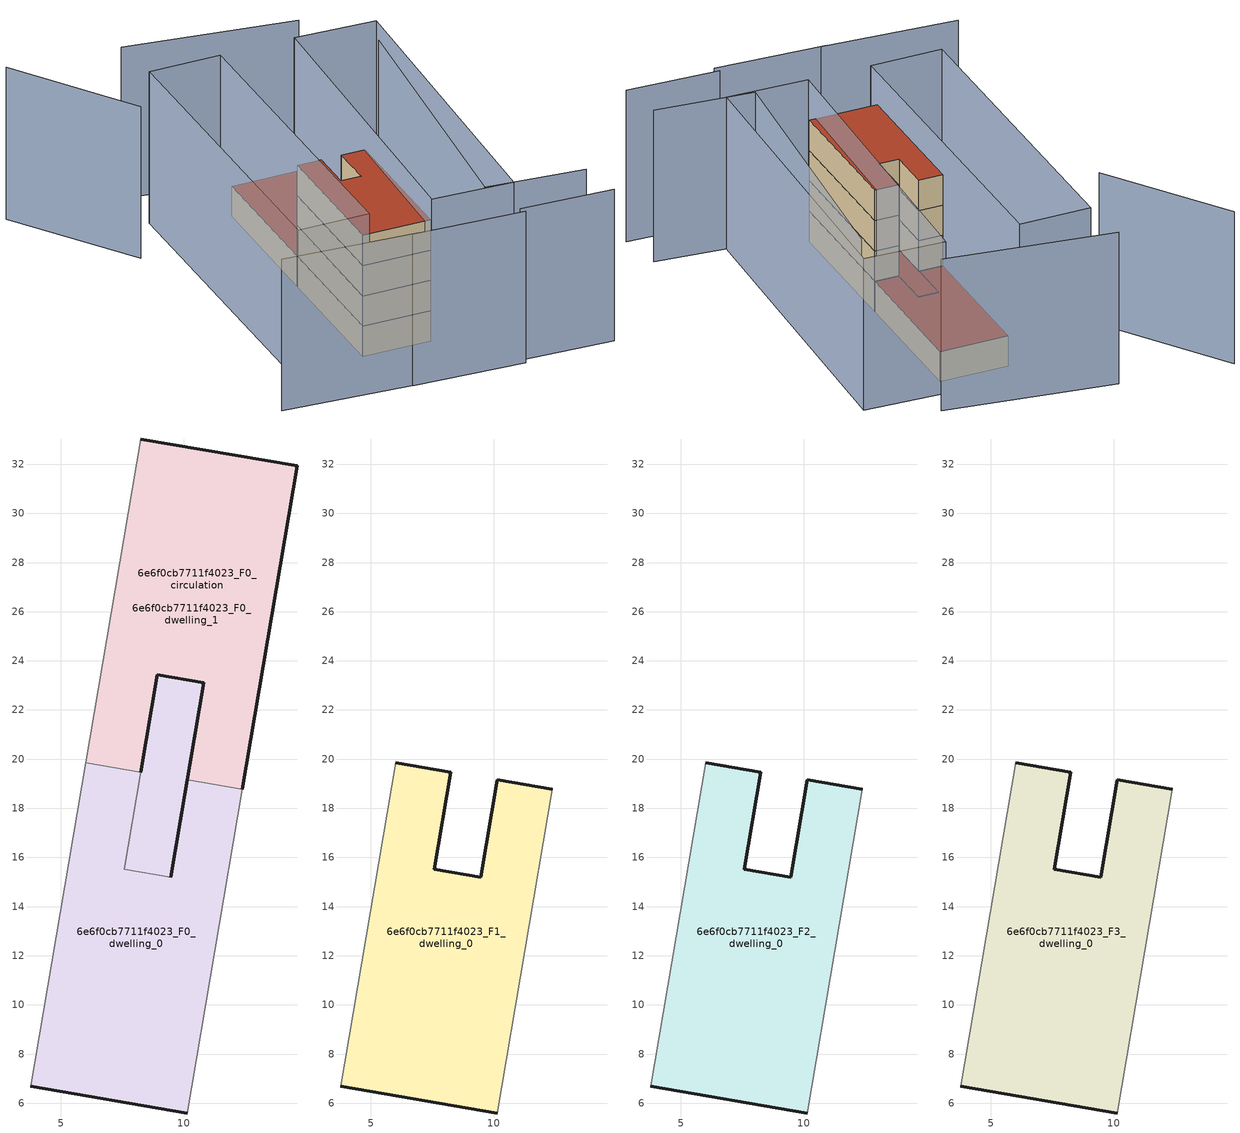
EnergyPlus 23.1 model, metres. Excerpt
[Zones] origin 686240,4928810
6e6f0cb7711f4023_F0_dwelling_0
 floor ground (EU_floor_Construction): 12.38,18.77 10.14,5.6 3.78,6.68 6.02,19.85 8.25,19.48 8.19,19.15 7.58,15.52 9.48,15.2 10.15,19.15 z0; 10.83,23.1 9.48,15.2 7.58,15.52 8.19,19.15 8.25,19.48 8.92,23.43 z0
 wall outside (EU_wall_Construction): 10.15,19.15 9.48,15.2 / 3.78,6.68 10.14,5.6 z0:3
 wall adiabatic (EU_wall_Construction): 10.14,5.6 12.38,18.77 / 6.02,19.85 3.78,6.68 z0:3
 wall to 6e6f0cb7711f4023_F0_dwelling_1 (EU_wall_Construction): 12.38,18.77 10.15,19.15 / 8.25,19.48 6.02,19.85 z0:3
 wall to 6e6f0cb7711f4023_F0_circulation (EU_wall_Construction): 9.48,15.2 7.58,15.52 8.25,19.48 z0:3
 roof outside (EU_floor_Construction): 9.48,15.2 10.83,23.1 8.92,23.43 8.25,19.48 8.12,18.7 7.58,15.52 z3
6e6f0cb7711f4023_F0_dwelling_1
 floor ground (EU_floor_Construction): 14.62,31.95 12.38,18.77 10.15,19.15 10.27,19.85 10.83,23.1 8.92,23.43 8.3,19.79 8.25,19.48 6.02,19.85 8.26,33.03 z0; 10.83,23.1 10.27,19.85 9.48,15.2 7.58,15.52 8.25,19.48 8.3,19.79 8.92,23.43 z0
 wall outside (EU_wall_Construction): 12.38,18.77 14.62,31.95 8.26,33.03 / 8.25,19.48 8.92,23.43 10.83,23.1 10.15,19.15 z0:3
 wall adiabatic (EU_wall_Construction): 8.26,33.03 6.02,19.85 z0:3
 roof outside (EU_roof_Construction): 9.48,15.2 10.27,19.85 10.83,23.1 8.92,23.43 8.3,19.79 8.25,19.48 7.58,15.52 z3; 12.38,18.77 14.62,31.95 8.26,33.03 6.02,19.85 8.25,19.48 8.3,19.79 8.92,23.43 10.83,23.1 10.27,19.85 10.15,19.15 z3
6e6f0cb7711f4023_F0_circulation
 floor ground (EU_floor_Construction): 12.38,18.77 10.14,5.6 3.78,6.68 6.02,19.85 8.25,19.48 7.58,15.52 9.48,15.2 10.15,19.15 z0; 10.83,23.1 9.48,15.2 7.58,15.52 8.19,19.15 8.25,19.48 8.29,19.73 8.35,20.05 8.92,23.43 z0; 14.62,31.95 12.38,18.77 10.15,19.15 10.27,19.85 10.83,23.1 8.92,23.43 8.3,19.79 8.25,19.48 6.02,19.85 8.26,33.03 z0
 wall outside (EU_wall_Construction): 9.48,15.2 10.83,23.1 8.92,23.43 8.25,19.48 z0:3
 roof outside (EU_roof_Construction): 12.38,18.77 10.14,5.6 3.78,6.68 6.02,19.85 8.25,19.48 7.58,15.52 9.48,15.2 10.15,19.15 z3; 10.83,23.1 9.48,15.2 7.58,15.52 8.19,19.15 8.25,19.48 8.29,19.73 8.35,20.05 8.92,23.43 z3; 14.62,31.95 12.38,18.77 10.15,19.15 10.27,19.85 10.83,23.1 8.92,23.43 8.3,19.79 8.25,19.48 6.02,19.85 8.26,33.03 z3
6e6f0cb7711f4023_F1_dwelling_0
 floor to 6e6f0cb7711f4023_F0_dwelling_0 (EU_floor_Construction): 12.38,18.77 10.14,5.6 3.78,6.68 6.02,19.85 8.25,19.48 8.19,19.15 7.58,15.52 9.48,15.2 10.15,19.15 z3
 wall outside (EU_wall_Construction): 12.38,18.77 10.15,19.15 9.48,15.2 7.58,15.52 8.25,19.48 6.02,19.85 / 3.78,6.68 10.14,5.6 z3:6
 wall adiabatic (EU_wall_Construction): 10.14,5.6 12.38,18.77 / 6.02,19.85 3.78,6.68 z3:6
6e6f0cb7711f4023_F2_dwelling_0
 floor to 6e6f0cb7711f4023_F1_dwelling_0 (EU_floor_Construction): 12.38,18.77 10.14,5.6 3.78,6.68 6.02,19.85 8.25,19.48 7.58,15.52 9.48,15.2 10.15,19.15 z6
 wall outside (EU_wall_Construction): 12.38,18.77 10.15,19.15 9.48,15.2 7.58,15.52 8.25,19.48 6.02,19.85 / 3.78,6.68 10.14,5.6 z6:9
 wall adiabatic (EU_wall_Construction): 10.14,5.6 12.38,18.77 / 6.02,19.85 3.78,6.68 z6:9
6e6f0cb7711f4023_F3_dwelling_0
 floor to 6e6f0cb7711f4023_F2_dwelling_0 (EU_floor_Construction): 12.38,18.77 10.14,5.6 3.78,6.68 6.02,19.85 8.25,19.48 7.58,15.52 9.48,15.2 10.15,19.15 z9
 wall outside (EU_wall_Construction): 12.38,18.77 10.15,19.15 9.48,15.2 7.58,15.52 8.25,19.48 6.02,19.85 / 3.78,6.68 10.14,5.6 z9:12
 wall adiabatic (EU_wall_Construction): 10.14,5.6 12.38,18.77 / 6.02,19.85 3.78,6.68 z9:12
 roof outside (EU_roof_Construction): 10.14,5.6 12.38,18.77 10.15,19.15 9.48,15.2 7.58,15.52 8.25,19.48 6.02,19.85 3.78,6.68 z12
shading: 14.6,-1.49 23.12,-3.27 / 4.48,0.13 14.72,-2.1 / -7.23,2.94 5.07,0 / 23.14,0.93 14.19,3.29 / 14.19,3.29 21.09,29.38 / -7.94,43.65 -2.29,31.49 / 17.38,36.12 2.22,40.92 / 9.23,4.13 15.34,33.83 / 15.34,33.83 22.82,32.29 / 22.82,32.29 16.71,2.6 / 16.71,2.6 9.23,4.13 / -3.25,6.27 1.77,36.05 / 1.77,36.05 8.41,34.93 / 8.41,34.93 3.39,5.15 / 3.39,5.15 -3.25,6.27 z0:15
[Building]
EU S2 Campaign: North Axis=0; Terrain=City; Solar Distribution=FullExterior
[Site:Location]
Bologna: Latitude=44.5; Longitude=11.25; Time Zone=1; Elevation=37
[SizingPeriod:WeatherFileDays]
AnnualSizingPeriod: Begin Month=1; Begin Day of Month=1; End Month=12; End Day of Month=31; Day of Week for Start Day=Monday; Use Weather File Daylight Saving Period=No; Use Weather File Rain and Snow Indicators=No
[MATERIAL]
EU_InternalMass_Material: Roughness=MediumRough; Thickness=0.1; Conductivity=1; Density=1800; Specific Heat=900; Thermal Absorptance=0.9; Solar Absorptance=0.7; Visible Absorptance=0.7
[MATERIAL:NOMASS] Roughness=MediumRough; Thermal Absorptance=0.9; Solar Absorptance=0.7; Visible Absorptance=0.7
Name | Thermal Resistance
EU_wall_NoMass | 0.937881
EU_roof_NoMass | 0.548572
EU_floor_NoMass | 0.71348
[CONSTRUCTION]
EU_wall_Construction: EU_wall_NoMass
EU_roof_Construction: EU_roof_NoMass
EU_floor_Construction: EU_floor_NoMass
EU_InternalMass_Construction: EU_InternalMass_Material
[ZONE] Type=1; Multiplier=1; Ceiling Height=autocalculate; Floor Area=autocalculate; Part of Total Floor Area=Yes
Name | Volume
6e6f0cb7711f4023_F0_dwelling_0 | 281.645
6e6f0cb7711f4023_F1_dwelling_0; 6e6f0cb7711f4023_F2_dwelling_0; 6e6f0cb7711f4023_F3_dwelling_0 | 235.135
6e6f0cb7711f4023_F0_dwelling_1 | 281.646
6e6f0cb7711f4023_F0_circulation | 516.78
[INTERNALMASS] Construction=EU_InternalMass_Construction
Name | Zone or ZoneList | Surface Area
6e6f0cb7711f4023_F0_dwelling_0_EU_InternalMass | 6e6f0cb7711f4023_F0_dwelling_0 | 78.3787
6e6f0cb7711f4023_F0_dwelling_1_EU_InternalMass | 6e6f0cb7711f4023_F0_dwelling_1 | 78.3787
6e6f0cb7711f4023_F1_dwelling_0_EU_InternalMass | 6e6f0cb7711f4023_F1_dwelling_0 | 172.948
6e6f0cb7711f4023_F2_dwelling_0_EU_InternalMass | 6e6f0cb7711f4023_F2_dwelling_0 | 172.948
6e6f0cb7711f4023_F3_dwelling_0_EU_InternalMass | 6e6f0cb7711f4023_F3_dwelling_0 | 172.948
[OTHEREQUIPMENT] Fuel Type=Electricity; Design Level Calculation Method=Watts/Area; Power per Zone Floor Area=1; Fraction Latent=0; Fraction Radiant=0; Fraction Lost=0; Carbon Dioxide Generation Rate=0; EndUse Subcategory=EU_Step8_InternalGains
Name | Zone or ZoneList or Space or SpaceList | Schedule
EU_Step8_InternalGain_6e6f0cb7711f4023_F0_dwelling_0_f000 | 6e6f0cb7711f4023_F0_dwelling_0 | EU_Step8_GainSchedule_6e6f0cb7711f4023_F0_dwelling_0_f000
EU_Step8_InternalGain_6e6f0cb7711f4023_F0_dwelling_1_f000 | 6e6f0cb7711f4023_F0_dwelling_1 | EU_Step8_GainSchedule_6e6f0cb7711f4023_F0_dwelling_1_f000
EU_Step8_InternalGain_6e6f0cb7711f4023_F1_dwelling_0_f000 | 6e6f0cb7711f4023_F1_dwelling_0 | EU_Step8_GainSchedule_6e6f0cb7711f4023_F1_dwelling_0_f000
EU_Step8_InternalGain_6e6f0cb7711f4023_F2_dwelling_0_f000 | 6e6f0cb7711f4023_F2_dwelling_0 | EU_Step8_GainSchedule_6e6f0cb7711f4023_F2_dwelling_0_f000
EU_Step8_InternalGain_6e6f0cb7711f4023_F3_dwelling_0_f000 | 6e6f0cb7711f4023_F3_dwelling_0 | EU_Step8_GainSchedule_6e6f0cb7711f4023_F3_dwelling_0_f000
[ZONEINFILTRATION:DESIGNFLOWRATE]
EU_Circulation_Infiltration_6e6f0cb7711f4023_F0_circulation: Zone or ZoneList or Space or SpaceList=6e6f0cb7711f4023_F0_circulation; Schedule=EU_AlwaysOn; Design Flow Rate Calculation Method=Flow/Area; Flow Rate per Floor Area=0.0005; Constant Term Coefficient=1; Temperature Term Coefficient=0; Velocity Term Coefficient=0; Velocity Squared Term Coefficient=0
[ZONEVENTILATION:DESIGNFLOWRATE] Schedule=EU_AlwaysOn; Design Flow Rate Calculation Method=AirChanges/Hour; Air Changes per Hour=0.687892; Ventilation Type=Natural; Fan Pressure Rise=0; Fan Total Efficiency=1; Constant Term Coefficient=1; Temperature Term Coefficient=0; Velocity Term Coefficient=0; Velocity Squared Term Coefficient=0; Minimum Indoor Temperature=-100; Maximum Indoor Temperature=100; Delta Temperature=-100; Minimum Outdoor Temperature=-100; Maximum Outdoor Temperature=100; Maximum Wind Speed=40
Name | Zone or ZoneList or Space or SpaceList
EU_ConstantAir_6e6f0cb7711f4023_F0_dwelling_0 | 6e6f0cb7711f4023_F0_dwelling_0
EU_ConstantAir_6e6f0cb7711f4023_F0_dwelling_1 | 6e6f0cb7711f4023_F0_dwelling_1
EU_ConstantAir_6e6f0cb7711f4023_F1_dwelling_0 | 6e6f0cb7711f4023_F1_dwelling_0
EU_ConstantAir_6e6f0cb7711f4023_F2_dwelling_0 | 6e6f0cb7711f4023_F2_dwelling_0
EU_ConstantAir_6e6f0cb7711f4023_F3_dwelling_0 | 6e6f0cb7711f4023_F3_dwelling_0
[HVACTEMPLATE:THERMOSTAT] Constant Heating Setpoint=20; Constant Cooling Setpoint=50
EU_HeatOnly_6e6f0cb7711f4023_F0_dwelling_0; EU_HeatOnly_6e6f0cb7711f4023_F0_dwelling_1; EU_HeatOnly_6e6f0cb7711f4023_F1_dwelling_0; EU_HeatOnly_6e6f0cb7711f4023_F2_dwelling_0; EU_HeatOnly_6e6f0cb7711f4023_F3_dwelling_0
[HVACTEMPLATE:ZONE:IDEALLOADSAIRSYSTEM] System Availability Schedule=EU_AlwaysOn; Maximum Heating Supply Air Temperature=50; Minimum Cooling Supply Air Temperature=13; Maximum Heating Supply Air Humidity Ratio=0.0156; Minimum Cooling Supply Air Humidity Ratio=0.0077; Heating Limit=NoLimit; Cooling Limit=NoLimit; Heating Availability Schedule=EU_AlwaysOn; Cooling Availability Schedule=EU_CoolingOff; Dehumidification Control Type=ConstantSensibleHeatRatio; Cooling Sensible Heat Ratio=0.7; Dehumidification Setpoint=60; Humidification Control Type=None; Humidification Setpoint=30; Outdoor Air Method=None; Outdoor Air Flow Rate per Person=0.00944; Outdoor Air Flow Rate per Zone Floor Area=0; Outdoor Air Flow Rate per Zone=0; Demand Controlled Ventilation Type=None; Outdoor Air Economizer Type=NoEconomizer; Heat Recovery Type=None; Sensible Heat Recovery Effectiveness=0.7; Latent Heat Recovery Effectiveness=0.65
Name | Template Thermostat
6e6f0cb7711f4023_F0_dwelling_0 | EU_HeatOnly_6e6f0cb7711f4023_F0_dwelling_0
6e6f0cb7711f4023_F0_dwelling_1 | EU_HeatOnly_6e6f0cb7711f4023_F0_dwelling_1
6e6f0cb7711f4023_F1_dwelling_0 | EU_HeatOnly_6e6f0cb7711f4023_F1_dwelling_0
6e6f0cb7711f4023_F2_dwelling_0 | EU_HeatOnly_6e6f0cb7711f4023_F2_dwelling_0
6e6f0cb7711f4023_F3_dwelling_0 | EU_HeatOnly_6e6f0cb7711f4023_F3_dwelling_0
[SIZING:ZONE] Zone Cooling Design Supply Air Temperature Input Method=SupplyAirTemperature; Zone Cooling Design Supply Air Temperature=13; Zone Heating Design Supply Air Temperature Input Method=SupplyAirTemperature; Zone Heating Design Supply Air Temperature=50; Zone Cooling Design Supply Air Humidity Ratio=0.008; Zone Heating Design Supply Air Humidity Ratio=0.008; Cooling Design Air Flow Method=DesignDay; Cooling Design Air Flow Rate=0; Cooling Minimum Air Flow per Zone Floor Area=0.000762; Cooling Minimum Air Flow=0; Cooling Minimum Air Flow Fraction=0.2; Heating Design Air Flow Method=DesignDay; Heating Design Air Flow Rate=0; Heating Maximum Air Flow per Zone Floor Area=0.002032; Heating Maximum Air Flow=0.141576; Heating Maximum Air Flow Fraction=0.3; Account for Dedicated Outdoor Air System=No; Dedicated Outdoor Air System Control Strategy=NeutralSupplyAir; Dedicated Outdoor Air Low Setpoint Temperature for Design=autosize; Dedicated Outdoor Air High Setpoint Temperature for Design=autosize; Zone Load Sizing Method=Sensible Load Only No Latent Load; Zone Latent Cooling Design Supply Air Humidity Ratio Input Method=HumidityRatioDifference; Zone Cooling Design Supply Air Humidity Ratio Difference=0.005; Zone Latent Heating Design Supply Air Humidity Ratio Input Method=HumidityRatioDifference; Zone Humidification Design Supply Air Humidity Ratio Difference=0.005
6e6f0cb7711f4023_F0_dwelling_0; 6e6f0cb7711f4023_F0_dwelling_1; 6e6f0cb7711f4023_F1_dwelling_0; 6e6f0cb7711f4023_F2_dwelling_0; 6e6f0cb7711f4023_F3_dwelling_0
[SCHEDULE:CONSTANT]
Name | Hourly Value
EU_AlwaysOn | 1
EU_CoolingOff | 0
[SCHEDULE:FILE] Column Number=1; Rows to Skip at Top=0; Number of Hours of Data=8760; Column Separator=Comma; Interpolate to Timestep=No; Minutes per Item=60; Adjust Schedule for Daylight Savings=Yes
Name | File
EU_Step8_GainSchedule_6e6f0cb7711f4023_F0_dwelling_0_f000 | ../../schedules/6e6f0cb7711f4023/6e6f0cb7711f4023_F0_dwelling_0_f000_gain.csv
EU_Step8_GainSchedule_6e6f0cb7711f4023_F0_dwelling_1_f000 | ../../schedules/6e6f0cb7711f4023/6e6f0cb7711f4023_F0_dwelling_1_f000_gain.csv
EU_Step8_GainSchedule_6e6f0cb7711f4023_F1_dwelling_0_f000 | ../../schedules/6e6f0cb7711f4023/6e6f0cb7711f4023_F1_dwelling_0_f000_gain.csv
EU_Step8_GainSchedule_6e6f0cb7711f4023_F2_dwelling_0_f000 | ../../schedules/6e6f0cb7711f4023/6e6f0cb7711f4023_F2_dwelling_0_f000_gain.csv
EU_Step8_GainSchedule_6e6f0cb7711f4023_F3_dwelling_0_f000 | ../../schedules/6e6f0cb7711f4023/6e6f0cb7711f4023_F3_dwelling_0_f000_gain.csv
